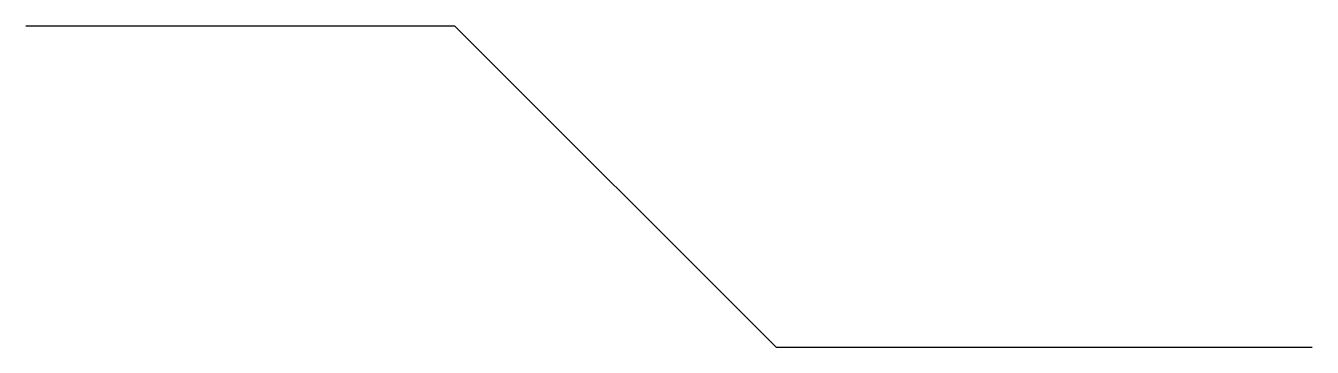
# Model space of a CAD drawing. Extents: x 0 to 60, y 0 to 15.
import ezdxf

# ---------------------------------------------------------------- set-up
doc = ezdxf.new("R2010")
doc.units = 0
doc.layers.add('SLOPE_GROUND', color=7, linetype='CONTINUOUS')

msp = doc.modelspace()

# ---------------------------------------------------------------- linework, layer by layer
at = {"layer": 'SLOPE_GROUND'}
msp.add_lwpolyline([(0, 15), (20, 15), (35, 0), (60, 0)], dxfattribs=at)

doc.saveas('drawing.dxf')
